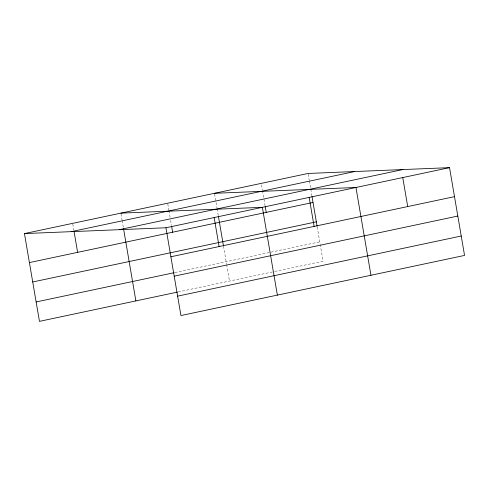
<?xml version="1.0" encoding="UTF-8"?>
<svg xmlns="http://www.w3.org/2000/svg" width="489" height="489" viewBox="0 0 489 489"><rect width="100%" height="100%" fill="white"/><g stroke="black" fill="none" stroke-linecap="round" stroke-linejoin="round"><path stroke-width="0.37" stroke-dasharray="2.44 1.83" d="M174.909 272.538L319.751 241.829M178.222 291.933L274.042 271.621M274.787 271.462L323.07 261.23L320.264 244.818M308.192 174.194L309.207 180.148M309.335 180.887L311.878 195.759M317.22 227.03L320.136 244.072M261.523 184.86L262.41 190.068M262.538 190.808L265.081 205.68M214.598 194.041L217.012 208.167M217.14 208.913L218.283 215.6M223.504 246.132L226.541 263.913M226.67 264.659L229.475 281.071M167.8 203.962L168.821 209.909M168.943 210.649L170.093 217.342M170.6 220.319L171.486 225.521M121.003 213.882L122.024 219.83M122.152 220.576L123.424 228.008M72.794 224.103L73.808 230.05"/><path stroke-width="0.73" d="M24.45 233.577L308.064 173.454L449.544 167.648L464.55 255.423L180.936 315.546L165.93 227.77L24.45 233.577L39.456 321.352L177.476 292.092M71.137 231.664L354.751 171.535M119.243 229.689L402.857 169.561M165.93 227.77L449.544 167.648M29.407 262.581L313.021 202.452M32.72 281.976L316.334 221.847M170.887 256.774L454.501 196.645M36.137 301.957L174.163 272.697M174.206 276.169L457.82 216.04M177.617 296.151L461.237 236.022M214.469 193.296L355.955 187.489L370.955 275.264M120.881 213.137L262.361 207.33L277.367 295.105M402.753 177.568L407.71 206.566M312.006 196.505L317.098 226.291M309.158 197.409L314.115 226.407M265.209 206.425L266.224 212.373M218.412 216.346L223.375 245.392M214.145 217.55L219.103 246.554M171.615 226.266L172.635 232.214M123.546 228.754L135.881 300.912M74.065 231.535L77.623 252.361"/></g></svg>
